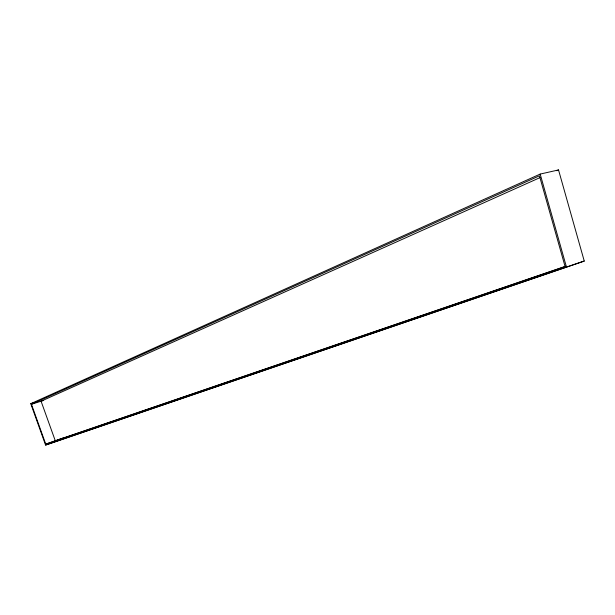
<?xml version="1.0" encoding="UTF-8"?>
<svg xmlns="http://www.w3.org/2000/svg" width="615" height="615" viewBox="0 0 615 615"><rect width="100%" height="100%" fill="white"/><g stroke="black" fill="none" stroke-linecap="round" stroke-linejoin="round"><path stroke-width="0.92" d="M30.75 403.694L540.178 174.076L558.528 169.932L584.25 261.052L45.587 445.068L30.75 403.694L33.479 402.833M31.442 404.263L539.44 175.821L565.108 266.587L45.748 444.145L31.442 404.263L43.665 400.396M539.962 177.635L41.074 401.218L55.289 440.786L565.885 266.172M556.775 170.716L558.528 169.932M45.748 444.145L55.289 440.786M57.003 440.186L63.837 437.78M45.587 445.068L584.25 261.052M540.178 174.076L566.569 267.417"/></g></svg>
